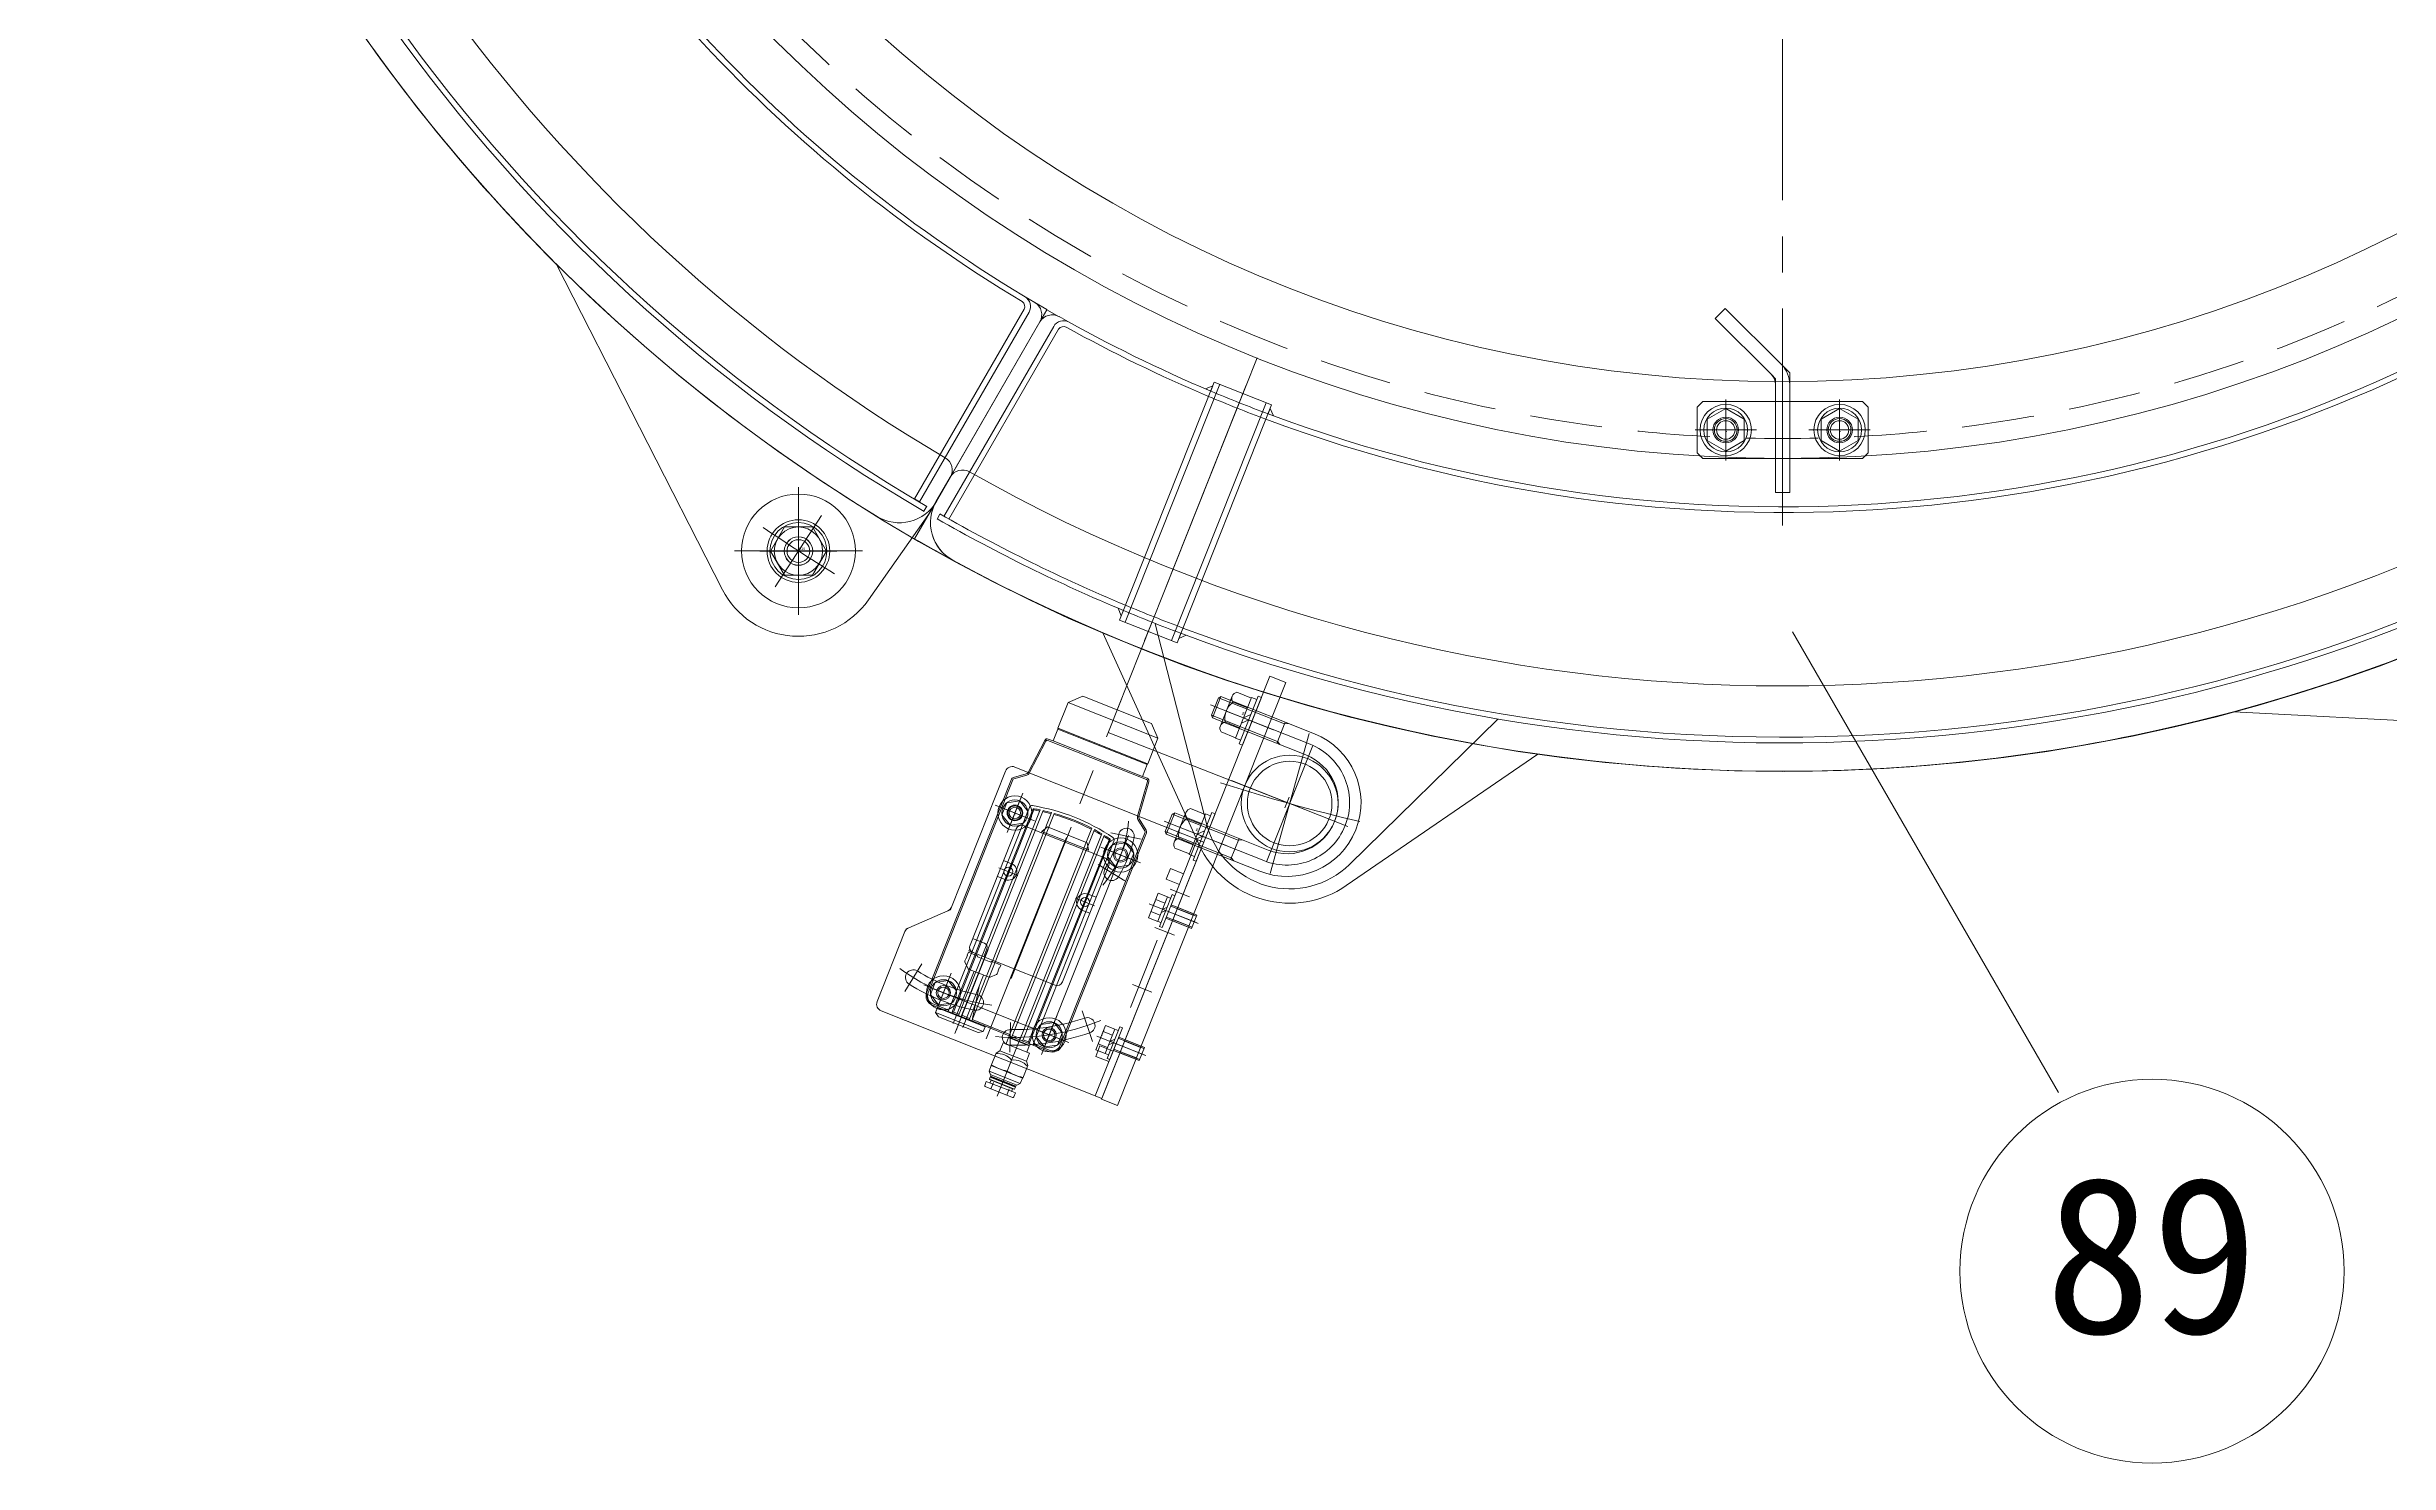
# Model space of a CAD drawing. Units: millimetres at full size. Extents: x -34906 to 7411, y -8440 to 3030.
# Drawn here: x 5118 to 5942, y -4993 to -4495 of the extents above; entities that cross this region are included whole.
import ezdxf
from ezdxf.enums import TextEntityAlignment as Align

# ---------------------------------------------------------------- set-up
doc = ezdxf.new("R2010")
doc.units = ezdxf.units.MM
doc.header["$LTSCALE"] = 4
doc.linetypes.add('USER1', pattern=[28.575, 19.05, -3.175, 3.175, -3.175])
doc.linetypes.add('USER2', pattern=[9.525, 6.35, -3.175])
for name, color, linetype, lineweight in [('0-0_0', 7, 'Continuous', 9), ('0-2_01_外形線', 7, 'Continuous', 18), ('0-4_06_文字', 7, 'Continuous', 9), ('0-6_02_細線', 5, 'Continuous', 18), ('0-9_10_補助線', 8, 'Continuous', 18)]:
    doc.layers.add(name, color=color, linetype=linetype, lineweight=lineweight)
doc.styles.add('ＭＳ ゴシック', font='')
doc.styles.get('ＭＳ ゴシック').set_extended_font_data('MS Gothic')

# ---------------------------------------------------------------- blocks, each defined once
blk = doc.blocks.new('AM_BALLOON1')
at = {"layer": '0-9_10_補助線', "color": 3, "lineweight": 9}
blk.add_circle((0, 0), 2.5, dxfattribs=at)

msp = doc.modelspace()

# ---------------------------------------------------------------- linework, layer by layer
at = {"layer": '0-0_0', "color": 4, "linetype": 'USER1', "lineweight": 18}
for p, q in [((5728.45, -4663.553), (5728.45, -3616.443)), ((5539.956, -4614.211), (5504.242, -4704.062)), ((5708.45, -4622.657), (5708.45, -4637.339)), ((5708.45, -4623.075), (5708.45, -4636.921)), ((5748.45, -4622.657), (5748.45, -4637.339)), ((5748.45, -4623.075), (5748.45, -4636.921)), ((5715.791, -4629.998), (5701.109, -4629.998)), ((5715.374, -4629.998), (5701.527, -4629.998)), ((5755.791, -4629.998), (5741.109, -4629.998)), ((5755.374, -4629.998), (5741.527, -4629.998)), ((5374.42, -4685.142), (5390.733, -4660.018)), ((5540.042, -4731.621), (5549.433, -4735.354)), ((5547.071, -4781.763), (5563.323, -4740.875)), ((5548.349, -4785.883), (5562.043, -4736.756)), ((5575.641, -4769.446), (5534.753, -4753.193)), ((5523.789, -4772.509), (5533.18, -4776.242)), ((5513.078, -4799.459), (5522.468, -4803.191)), ((5494.609, -4845.923), (5504, -4849.655))]:
    msp.add_line(p, q, dxfattribs=at)
at = {"layer": '0-0_0'}
for p, q in [((5297.578, -4571.785), (5355.872, -4686.165)), ((5428.809, -4658.85), (5467.405, -4592)), ((5467.417, -4592.041), (5430.994, -4655.116)), ((5708.273, -4587.249), (5728.021, -4606.998)), ((5497.4, -4697.586), (5530.644, -4613.951)), ((5725.95, -4619.998), (5725.95, -4614.069)), ((5730.95, -4614.069), (5730.95, -4619.998)), ((5513.663, -4704.05), (5546.906, -4620.415)), ((5730.95, -4651.998), (5730.95, -4639.998)), ((5407.177, -4689.748), (5428.809, -4658.85)), ((5377.677, -4664.093), (5372.777, -4672.58)), ((5377.677, -4664.093), (5387.477, -4664.093)), ((5523.407, -4775.815), (5489.559, -4701.297)), ((5482.508, -4723.548), (5506.669, -4733.152)), ((5527.712, -4730.297), (5530.167, -4724.12)), ((5528.091, -4731.175), (5531.046, -4723.741)), ((5531.047, -4723.741), (5530.167, -4724.121)), ((5553.399, -4733.356), (5530.167, -4724.121)), ((5535.013, -4723.569), (5530.858, -4734.024)), ((5563.871, -4736.789), (5531.047, -4723.741)), ((5536.132, -4738.353), (5541.82, -4724.042)), ((5541.746, -4724.228), (5536.64, -4722.198)), ((5541.82, -4724.042), (5543.679, -4724.781)), ((5508.909, -4738.347), (5477.313, -4725.788)), ((5528.091, -4731.175), (5527.712, -4730.297)), ((5550.944, -4739.531), (5527.712, -4730.297)), ((5560.916, -4744.223), (5528.091, -4731.175)), ((5537.591, -4734.682), (5532.484, -4732.652)), ((5535.255, -4725.683), (5540.361, -4727.713)), ((5540.835, -4731.936), (5538.237, -4733.056)), ((5538.976, -4731.197), (5541.573, -4730.078)), ((5550.694, -4740.16), (5553.649, -4732.725)), ((5886.973, -4729.078), (6015.176, -4735.784)), ((5469.125, -4739.106), (5463.27, -4750.407)), ((5463.714, -4750.637), (5469.569, -4739.336)), ((5470.197, -4739.101), (5504.943, -4752.912)), ((5472.05, -4739.3), (5470.382, -4738.637)), ((5472.05, -4739.3), (5473.712, -4735.118)), ((5503.46, -4751.785), (5472.05, -4739.3)), ((5503.46, -4751.785), (5472.05, -4739.3)), ((5474.102, -4734.95), (5473.712, -4735.118)), ((5505.122, -4747.603), (5473.712, -4735.118)), ((5474.102, -4734.95), (5473.73, -4734.802)), ((5474.102, -4734.95), (5473.73, -4734.802)), ((5504.954, -4747.213), (5474.102, -4734.95)), ((5531.099, -4736.137), (5536.206, -4738.167)), ((5536.132, -4738.353), (5537.99, -4739.092)), ((5550.944, -4739.531), (5551.783, -4740.592)), ((5553.399, -4733.356), (5554.741, -4733.159)), ((5525.051, -4774.894), (5458.607, -4748.484)), ((5503.46, -4751.785), (5505.122, -4747.603)), ((5505.326, -4747.361), (5504.954, -4747.213)), ((5504.954, -4747.213), (5505.122, -4747.603)), ((5505.326, -4747.361), (5504.954, -4747.213)), ((5457.447, -4752.755), (5427.675, -4827.657)), ((5428.139, -4827.842), (5457.912, -4752.94)), ((5436.351, -4797.708), (5455.361, -4749.883)), ((5462.648, -4750.911), (5458.111, -4752.16)), ((5458.244, -4752.642), (5462.78, -4751.393)), ((5501.738, -4765.751), (5505.239, -4753.514)), ((5505.72, -4753.652), (5502.219, -4765.889)), ((5505.128, -4752.448), (5503.46, -4751.785)), ((5505.128, -4752.448), (5503.46, -4751.785)), ((5435.21, -4834.419), (5463.727, -4762.675)), ((5464.919, -4763.467), (5436.511, -4834.936)), ((5437.068, -4834.619), (5465.321, -4763.539)), ((5438.834, -4835.859), (5467.572, -4763.562)), ((5468.563, -4763.775), (5439.764, -4836.228)), ((5442.551, -4837.337), (5471.356, -4764.871)), ((5472.325, -4765.139), (5443.481, -4837.706)), ((5465.139, -4763.215), (5465.321, -4763.539)), ((5465.139, -4763.215), (5465.321, -4763.539)), ((5471.356, -4764.871), (5471.504, -4764.497)), ((5471.356, -4764.871), (5471.504, -4764.497)), ((5472.474, -4764.765), (5472.325, -4765.138)), ((5472.474, -4764.765), (5472.325, -4765.138)), ((5513.915, -4765.008), (5511.46, -4771.185)), ((5514.793, -4764.629), (5511.838, -4772.063)), ((5514.793, -4764.629), (5513.915, -4765.008)), ((5537.147, -4774.242), (5513.915, -4765.008)), ((5518.761, -4764.458), (5514.605, -4774.912)), ((5547.619, -4777.677), (5514.793, -4764.629)), ((5519.879, -4779.241), (5525.568, -4764.93)), ((5525.494, -4765.116), (5520.387, -4763.086)), ((5525.568, -4764.93), (5527.426, -4765.669)), ((5459.119, -4770.209), (5442.866, -4811.097)), ((5459.119, -4770.209), (5442.866, -4811.097)), ((5456.676, -4842.951), (5485.67, -4770.01)), ((5456.676, -4842.951), (5485.67, -4770.01)), ((5486.559, -4770.481), (5457.606, -4843.321)), ((5486.559, -4770.481), (5457.606, -4843.321)), ((5460.394, -4844.429), (5489.193, -4771.975)), ((5460.394, -4844.429), (5489.193, -4771.975)), ((5490.06, -4772.501), (5461.323, -4844.798)), ((5490.06, -4772.501), (5461.323, -4844.798)), ((5491.712, -4774.029), (5463.459, -4845.109)), ((5491.712, -4774.029), (5463.459, -4845.109)), ((5467.942, -4771.564), (5468.127, -4771.099)), ((5467.942, -4771.564), (5468.127, -4771.099)), ((5470.147, -4769.535), (5468.127, -4771.099)), ((5470.147, -4769.535), (5468.127, -4771.099)), ((5484.482, -4777.6), (5468.127, -4771.099)), ((5484.482, -4777.6), (5468.127, -4771.099)), ((5470.147, -4769.535), (5484.087, -4775.076)), ((5470.147, -4769.535), (5484.087, -4775.076)), ((5474.603, -4846.31), (5504.376, -4771.409)), ((5504.841, -4771.593), (5475.068, -4846.495)), ((5492.067, -4773.918), (5491.712, -4774.029)), ((5492.067, -4773.918), (5491.712, -4774.029)), ((5504.339, -4770.964), (5501.898, -4766.942)), ((5502.325, -4766.683), (5504.766, -4770.705)), ((5511.84, -4772.064), (5511.46, -4771.183)), ((5534.692, -4780.418), (5511.46, -4771.183)), ((5544.664, -4785.111), (5511.84, -4772.064)), ((5521.338, -4775.571), (5516.232, -4773.541)), ((5519.002, -4766.571), (5524.109, -4768.601)), ((5524.582, -4772.824), (5521.985, -4773.944)), ((5522.723, -4772.086), (5525.321, -4770.966)), ((5537.397, -4773.614), (5534.442, -4781.048)), ((5537.147, -4774.242), (5538.486, -4774.047)), ((5457.474, -4782.468), (5454.686, -4781.36)), ((5457.474, -4782.468), (5454.686, -4781.36)), ((5463.646, -4845.721), (5492.054, -4774.253)), ((5463.646, -4845.721), (5492.054, -4774.253)), ((5493.464, -4774.495), (5464.947, -4846.239)), ((5493.464, -4774.495), (5464.947, -4846.239)), ((5484.087, -4775.076), (5484.482, -4777.6)), ((5484.087, -4775.076), (5484.482, -4777.6)), ((5484.297, -4778.065), (5484.482, -4777.6)), ((5484.297, -4778.065), (5484.482, -4777.6)), ((5490.524, -4780.54), (5484.297, -4778.065)), ((5490.524, -4780.54), (5484.297, -4778.065)), ((5489.221, -4865.034), (5525.051, -4774.894)), ((5514.847, -4777.026), (5519.953, -4779.055)), ((5519.879, -4779.241), (5521.738, -4779.98)), ((5534.692, -4780.418), (5535.533, -4781.482)), ((5452.47, -4786.936), (5455.258, -4788.044)), ((5452.47, -4786.936), (5455.258, -4788.044)), ((5475.391, -4824.025), (5491.643, -4783.137)), ((5475.391, -4824.025), (5491.643, -4783.137)), ((5482.207, -4798.756), (5484.995, -4799.864)), ((5482.207, -4798.756), (5484.995, -4799.864)), ((5487.211, -4794.288), (5484.423, -4793.18)), ((5487.211, -4794.288), (5484.423, -4793.18)), ((5505.566, -4801.443), (5508.978, -4792.859)), ((5511.378, -4796.298), (5508.125, -4795.005)), ((5512.224, -4794.169), (5508.825, -4802.719)), ((5512.231, -4794.152), (5508.978, -4792.859)), ((5509.516, -4804.5), (5513.949, -4793.348)), ((5510.446, -4804.869), (5514.878, -4793.718)), ((5510.525, -4798.444), (5512.213, -4797.716)), ((5513.432, -4794.649), (5512.224, -4794.169)), ((5514.878, -4793.718), (5513.949, -4793.348)), ((5420.002, -4806.352), (5410.227, -4830.944)), ((5421.335, -4804.979), (5435.017, -4799.08)), ((5508.819, -4802.736), (5505.566, -4801.443)), ((5509.672, -4800.59), (5506.419, -4799.297)), ((5508.825, -4802.719), (5510.034, -4803.199)), ((5509.516, -4804.5), (5510.446, -4804.869)), ((5511.733, -4798.924), (5510.044, -4799.652)), ((5441.982, -4814.674), (5441.558, -4815.742)), ((5441.982, -4814.674), (5441.558, -4815.742)), ((5442.314, -4813.568), (5441.889, -4814.637)), ((5442.314, -4813.568), (5441.889, -4814.637)), ((5441.982, -4814.674), (5441.889, -4814.637)), ((5441.982, -4814.674), (5441.889, -4814.637)), ((5443.336, -4813.974), (5442.314, -4813.568)), ((5443.336, -4813.974), (5442.314, -4813.568)), ((5442.499, -4813.103), (5442.794, -4812.36)), ((5442.499, -4813.103), (5442.794, -4812.36)), ((5442.499, -4813.103), (5443.521, -4813.51)), ((5442.499, -4813.103), (5443.521, -4813.51)), ((5443.521, -4813.51), (5443.336, -4813.974)), ((5443.521, -4813.51), (5443.336, -4813.974)), ((5445.66, -4814.898), (5443.336, -4813.974)), ((5445.66, -4814.898), (5443.336, -4813.974)), ((5447.971, -4810.436), (5443.789, -4808.774)), ((5447.971, -4810.436), (5443.789, -4808.774)), ((5443.986, -4813.694), (5452.814, -4817.203)), ((5443.986, -4813.694), (5452.814, -4817.203)), ((5445.549, -4815.177), (5445.66, -4814.898)), ((5445.549, -4815.177), (5445.66, -4814.898)), ((5445.549, -4815.177), (5450.195, -4817.023)), ((5445.549, -4815.177), (5450.195, -4817.023)), ((5448.811, -4812.384), (5447.703, -4815.172)), ((5448.811, -4812.384), (5447.703, -4815.172)), ((5436.965, -4838.667), (5444.279, -4820.267)), ((5436.965, -4838.667), (5444.279, -4820.267)), ((5440.31, -4839.997), (5447.624, -4821.597)), ((5440.31, -4839.997), (5447.624, -4821.597)), ((5441.465, -4815.705), (5441.098, -4816.628)), ((5441.465, -4815.705), (5441.098, -4816.628)), ((5442.059, -4819.228), (5441.103, -4817.011)), ((5442.059, -4819.228), (5441.103, -4817.011)), ((5441.465, -4815.705), (5441.558, -4815.742)), ((5441.465, -4815.705), (5441.558, -4815.742)), ((5449.569, -4822.37), (5442.334, -4819.494)), ((5449.569, -4822.37), (5442.334, -4819.494)), ((5449.951, -4822.365), (5452.168, -4821.409)), ((5449.951, -4822.365), (5452.168, -4821.409)), ((5450.306, -4816.745), (5450.195, -4817.023)), ((5450.306, -4816.745), (5450.195, -4817.023)), ((5452.629, -4817.668), (5450.306, -4816.745)), ((5452.629, -4817.668), (5450.306, -4816.745)), ((5452.802, -4820.212), (5452.435, -4821.134)), ((5452.802, -4820.212), (5452.435, -4821.134)), ((5452.814, -4817.203), (5452.629, -4817.668)), ((5452.814, -4817.203), (5452.629, -4817.668)), ((5453.651, -4818.074), (5452.629, -4817.668)), ((5453.651, -4818.074), (5452.629, -4817.668)), ((5452.709, -4820.175), (5453.134, -4819.106)), ((5452.709, -4820.175), (5453.134, -4819.106)), ((5452.709, -4820.175), (5452.802, -4820.212)), ((5452.709, -4820.175), (5452.802, -4820.212)), ((5452.814, -4817.203), (5472.793, -4825.145)), ((5452.814, -4817.203), (5472.793, -4825.145)), ((5453.227, -4819.143), (5453.134, -4819.106)), ((5453.227, -4819.143), (5453.134, -4819.106)), ((5453.651, -4818.074), (5453.227, -4819.143)), ((5453.651, -4818.074), (5453.227, -4819.143)), ((5435.395, -4833.954), (5429.819, -4831.738)), ((5435.395, -4833.954), (5429.819, -4831.738)), ((5411.626, -4834.191), (5489.221, -4865.034)), ((5429.634, -4832.202), (5431.679, -4833.015)), ((5431.419, -4833.127), (5430.754, -4834.8)), ((5430.754, -4834.8), (5447.481, -4841.448)), ((5430.754, -4834.8), (5431.779, -4836.283)), ((5431.679, -4833.015), (5431.419, -4833.127)), ((5448.146, -4839.776), (5431.419, -4833.127)), ((5431.679, -4833.015), (5448.034, -4839.516)), ((5445.718, -4841.824), (5431.779, -4836.283)), ((5436.622, -4834.657), (5437.068, -4834.619)), ((5436.622, -4834.657), (5437.068, -4834.619)), ((5439.019, -4835.394), (5437.068, -4834.619)), ((5439.019, -4835.394), (5437.068, -4834.619)), ((5442.736, -4836.872), (5439.948, -4835.764)), ((5442.736, -4836.872), (5439.948, -4835.764)), ((5456.861, -4842.486), (5443.665, -4837.241)), ((5447.481, -4841.448), (5448.146, -4839.776)), ((5448.146, -4839.776), (5448.034, -4839.516)), ((5456.676, -4842.951), (5448.034, -4839.516)), ((5487.097, -4847.907), (5490.509, -4839.323)), ((5493.762, -4840.616), (5490.509, -4839.323)), ((5491.048, -4850.964), (5495.48, -4839.812)), ((5496.409, -4840.182), (5495.48, -4839.812)), ((5445.718, -4841.824), (5447.481, -4841.448)), ((5453.401, -4848.213), (5452.003, -4849.022)), ((5453.401, -4848.213), (5454.509, -4845.426)), ((5453.401, -4848.213), (5462.694, -4851.907)), ((5455.531, -4845.832), (5454.509, -4845.426)), ((5455.531, -4845.832), (5456.418, -4843.602)), ((5462.78, -4848.713), (5455.531, -4845.832)), ((5463.666, -4846.483), (5456.418, -4843.602)), ((5463.925, -4845.832), (5456.676, -4842.951)), ((5463.925, -4845.832), (5456.676, -4842.951)), ((5463.554, -4846.223), (5456.678, -4843.49)), ((5460.578, -4843.964), (5457.79, -4842.856)), ((5460.578, -4843.964), (5457.79, -4842.856)), ((5463.459, -4845.109), (5461.508, -4844.333)), ((5463.459, -4845.109), (5461.508, -4844.333)), ((5462.78, -4848.713), (5463.666, -4846.483)), ((5463.459, -4845.109), (5463.757, -4845.443)), ((5463.459, -4845.109), (5463.757, -4845.443)), ((5463.554, -4846.223), (5463.666, -4846.483)), ((5463.554, -4846.223), (5463.74, -4846.297)), ((5463.925, -4845.832), (5463.74, -4846.297)), ((5470.523, -4848.455), (5463.925, -4845.832)), ((5465.132, -4845.774), (5470.707, -4847.99)), ((5465.132, -4845.774), (5470.707, -4847.99)), ((5490.35, -4849.2), (5487.097, -4847.907)), ((5491.203, -4847.054), (5487.95, -4845.761)), ((5492.909, -4842.762), (5489.656, -4841.469)), ((5493.755, -4840.633), (5490.357, -4849.182)), ((5493.264, -4845.388), (5491.576, -4846.116)), ((5491.977, -4851.333), (5496.409, -4840.182)), ((5492.056, -4844.908), (5493.744, -4844.18)), ((5494.963, -4841.113), (5493.755, -4840.633)), ((5449.574, -4855.406), (5450.348, -4853.457)), ((5449.574, -4855.406), (5450.107, -4856.643)), ((5460.539, -4859.764), (5449.574, -4855.406)), ((5450.265, -4853.395), (5452.003, -4849.022)), ((5450.348, -4853.457), (5450.265, -4853.395)), ((5461.314, -4857.815), (5450.348, -4853.457)), ((5455.933, -4855.38), (5457.487, -4851.47)), ((5461.417, -4857.827), (5463.155, -4853.455)), ((5462.694, -4851.907), (5463.802, -4849.119)), ((5462.694, -4851.907), (5463.155, -4853.455)), ((5462.78, -4848.713), (5463.802, -4849.119)), ((5490.357, -4849.182), (5491.565, -4849.663)), ((5491.048, -4850.964), (5491.977, -4851.333)), ((5448.024, -4860.388), (5448.578, -4858.994)), ((5448.192, -4860.778), (5457.856, -4864.619)), ((5449.739, -4859.456), (5448.578, -4858.994)), ((5449.7, -4858.203), (5449.995, -4857.459)), ((5458.528, -4861.712), (5449.7, -4858.203)), ((5457.638, -4862.596), (5449.739, -4859.456)), ((5449.995, -4857.459), (5450.236, -4857.394)), ((5458.823, -4860.968), (5449.995, -4857.459)), ((5449.999, -4859.344), (5450.313, -4858.554)), ((5450.106, -4857.18), (5450.291, -4856.716)), ((5450.236, -4857.394), (5450.106, -4857.18)), ((5458.934, -4860.689), (5450.106, -4857.18)), ((5450.291, -4856.716), (5450.107, -4856.643)), ((5450.236, -4857.394), (5458.693, -4860.755)), ((5451.104, -4859.407), (5450.236, -4861.59)), ((5459.119, -4860.225), (5450.291, -4856.716)), ((5450.313, -4858.554), (5457.84, -4861.546)), ((5456.68, -4861.623), (5455.812, -4863.807)), ((5457.526, -4862.336), (5457.84, -4861.546)), ((5457.638, -4862.596), (5458.8, -4863.057)), ((5458.246, -4864.451), (5458.8, -4863.057)), ((5458.528, -4861.712), (5458.823, -4860.968)), ((5458.693, -4860.755), (5458.934, -4860.689)), ((5458.823, -4860.968), (5458.693, -4860.755)), ((5458.934, -4860.689), (5459.119, -4860.225)), ((5459.119, -4860.225), (5459.302, -4860.298)), ((5460.539, -4859.764), (5459.302, -4860.298)), ((5460.539, -4859.764), (5461.314, -4857.815)), ((5461.314, -4857.815), (5461.417, -4857.827))]:
    msp.add_line(p, q, dxfattribs=at)
at = {"layer": '0-0_0', "lineweight": 18}
for p, q in [((5461.87, -4587.587), (5423.375, -4654.262)), ((5425.097, -4655.279), (5463.602, -4588.587)), ((5472.266, -4593.624), (5433.714, -4660.4)), ((5473.998, -4594.624), (5435.456, -4661.383)), ((5423.371, -4654.268), (5425.103, -4655.268)), ((5426.683, -4658.533), (5427.697, -4656.809)), ((5432.251, -4659.569), (5431.273, -4661.314)), ((5507.956, -4698.094), (5526.142, -4768.793)), ((5576.195, -4782.744), (5628.327, -4731.648)), ((5575.102, -4790.182), (5642.416, -4743.905))]:
    msp.add_line(p, q, dxfattribs=at)
at = {"layer": '0-0_0', "color": 8, "lineweight": 18}
for p, q in [((5543.762, -4604.638), (5494.589, -4728.35)), ((5430.994, -4655.116), (5423.401, -4668.269)), ((5555.197, -4761.319), (5491.415, -4736.336)), ((5552.928, -4767.028), (5557.466, -4755.61)), ((5560.906, -4763.589), (5549.488, -4759.05)), ((5552.416, -4760.214), (5556.12, -4761.686)), ((5553.531, -4762.802), (5555.004, -4759.098)), ((5470.696, -4842.605), (5495.813, -4779.414)), ((5435.017, -4799.08), (5435.968, -4798.67)), ((5435.968, -4798.67), (5436.351, -4797.708)), ((5420.002, -4806.352), (5420.384, -4805.389)), ((5420.384, -4805.389), (5421.335, -4804.979)), ((5433.525, -4827.83), (5470.696, -4842.605))]:
    msp.add_line(p, q, dxfattribs=at)
at = {"layer": '0-0_0', "linetype": 'USER1'}
for p, q in [((5708.45, -4640.748), (5708.45, -4619.248)), ((5748.45, -4640.748), (5748.45, -4619.248)), ((5719.201, -4629.998), (5697.7, -4629.998)), ((5759.201, -4629.998), (5737.7, -4629.998)), ((5382.601, -4695.024), (5382.601, -4650.061)), ((5382.601, -4695.024), (5382.601, -4650.061)), ((5382.577, -4686.092), (5382.577, -4659.068)), ((5405.082, -4672.543), (5360.12, -4672.543)), ((5405.082, -4672.543), (5360.12, -4672.543)), ((5396.089, -4672.58), (5369.064, -4672.58)), ((5448.586, -4844.084), (5496.085, -4724.586)), ((5562.394, -4740.506), (5527.355, -4726.578)), ((5532.936, -4728.796), (5541.95, -4732.379)), ((5465.557, -4767.387), (5451.728, -4761.891)), ((5463.986, -4766.763), (5453.299, -4762.515)), ((5462.886, -4766.326), (5454.398, -4762.952)), ((5455.894, -4771.553), (5461.391, -4757.725)), ((5460.766, -4759.296), (5456.518, -4769.982)), ((5456.955, -4768.883), (5460.329, -4760.395)), ((5478.451, -4769.607), (5457.31, -4822.796)), ((5492.35, -4771.605), (5503.034, -4773.814)), ((5493.065, -4786.328), (5498.562, -4772.5)), ((5546.141, -4781.394), (5511.103, -4767.467)), ((5516.683, -4769.685), (5525.697, -4773.268)), ((5457.695, -4781.911), (5455.036, -4788.602)), ((5457.695, -4781.911), (5455.036, -4788.602)), ((5502.728, -4782.162), (5488.899, -4776.666)), ((5490.8, -4777.421), (5500.827, -4781.407)), ((5491.569, -4777.727), (5500.057, -4781.101)), ((5494.126, -4783.658), (5497.5, -4775.17)), ((5459.711, -4786.586), (5453.02, -4783.926)), ((5459.711, -4786.586), (5453.02, -4783.926)), ((5487.934, -4782.714), (5497.219, -4788.443)), ((5486.66, -4797.298), (5479.969, -4794.638)), ((5486.66, -4797.298), (5479.969, -4794.638)), ((5484.645, -4792.623), (5481.985, -4799.313)), ((5484.645, -4792.623), (5481.985, -4799.313)), ((5523.07, -4803.43), (5505.878, -4796.597)), ((5513.214, -4791.462), (5520.021, -4794.168)), ((5507.865, -4804.919), (5514.672, -4807.625)), ((5449.276, -4812.569), (5437.529, -4842.12)), ((5425.953, -4817.615), (5419.914, -4827.402)), ((5430.776, -4834.744), (5436.273, -4820.916)), ((5435.484, -4822.9), (5431.565, -4832.76)), ((5440.439, -4830.578), (5426.61, -4825.082)), ((5437.676, -4829.48), (5429.373, -4826.18)), ((5431.875, -4831.981), (5435.175, -4823.679)), ((5446.043, -4825.601), (5443.715, -4836.863)), ((5499.923, -4824.899), (5506.73, -4827.604)), ((5441.049, -4833.266), (5437.955, -4841.049)), ((5457.085, -4838.273), (5456.865, -4848.671)), ((5457.085, -4838.273), (5456.865, -4848.671)), ((5477.61, -4845.353), (5463.781, -4839.857)), ((5467.947, -4849.519), (5473.444, -4835.691)), ((5469.046, -4846.756), (5472.346, -4838.454)), ((5482.299, -4834.177), (5485.959, -4844.935)), ((5482.299, -4834.177), (5485.959, -4844.935)), ((5452.425, -4864.206), (5461.049, -4842.508)), ((5466.545, -4840.955), (5474.847, -4844.255)), ((5504.601, -4849.894), (5487.409, -4843.061)), ((5491.982, -4844.878), (5498.788, -4847.584))]:
    msp.add_line(p, q, dxfattribs=at)
at = {"layer": '0-0_0', "color": 2, "linetype": 'USER2', "lineweight": 18}
for p, q in [((5725.95, -4639.998), (5725.95, -4619.998)), ((5730.95, -4639.998), (5730.95, -4619.998)), ((5515.724, -4798.358), (5521.3, -4800.575)), ((5515.909, -4797.894), (5521.484, -4800.11)), ((5514.062, -4802.54), (5519.637, -4804.756)), ((5514.246, -4802.075), (5519.822, -4804.292)), ((5497.255, -4844.822), (5502.831, -4847.039)), ((5497.44, -4844.358), (5503.015, -4846.574)), ((5495.593, -4849.004), (5501.169, -4851.22)), ((5495.778, -4848.539), (5501.353, -4850.756))]:
    msp.add_line(p, q, dxfattribs=at)
at = {"layer": '0-0_0', "linetype": 'USER2'}
for p, q in [((5522.727, -4773.971), (5486.898, -4864.111)), ((5513.279, -4784.204), (5511.802, -4787.921)), ((5516.448, -4789.768), (5511.802, -4787.921)), ((5513.279, -4784.204), (5517.926, -4786.051)), ((5513.425, -4797.373), (5522.439, -4800.956)), ((5522.599, -4800.553), (5513.585, -4796.97)), ((5520.753, -4805.2), (5511.739, -4801.617)), ((5511.898, -4801.214), (5520.912, -4804.797)), ((5520.753, -4805.2), (5522.599, -4800.553)), ((5488.531, -4846.466), (5487.053, -4850.183)), ((5488.531, -4846.466), (5493.177, -4848.313)), ((5502.284, -4851.664), (5493.27, -4848.081)), ((5493.43, -4847.678), (5502.444, -4851.261)), ((5494.957, -4843.837), (5503.971, -4847.42)), ((5504.131, -4847.017), (5495.117, -4843.434)), ((5502.284, -4851.664), (5504.131, -4847.017)), ((5491.7, -4852.03), (5487.053, -4850.183))]:
    msp.add_line(p, q, dxfattribs=at)
at = {"layer": '0-0_0', "color": 8, "lineweight": 18}
for points in [[(5465.617, -4585.194), (5469.892, -4587.691), (5467.405, -4592)], [(5467.417, -4592.041), (5469.907, -4587.731), (5474.207, -4590.187)], [(5730.95, -4614.069), (5730.95, -4609.927), (5728.021, -4606.998)], [(5725.95, -4614.069), (5725.95, -4611.998), (5724.486, -4610.533)]]:
    msp.add_lwpolyline(points, dxfattribs=at)
at = {"layer": '0-0_0'}
for points in [[(5724.486, -4610.533), (5704.737, -4590.785), (5708.273, -4587.249)], [(5725.95, -4639.998), (5725.95, -4651.998), (5730.95, -4651.998)], [(5387.477, -4681.067), (5392.377, -4672.58), (5387.477, -4664.093)], [(5372.777, -4672.58), (5377.677, -4681.067), (5387.477, -4681.067)], [(5482.508, -4723.548), (5477.313, -4725.788), (5473.73, -4734.802)], [(5506.669, -4733.152), (5508.909, -4738.347), (5505.326, -4747.361)], [(5484.297, -4778.065), (5467.942, -4771.564), (5461.716, -4769.089)], [(5484.297, -4778.065), (5467.942, -4771.564), (5461.716, -4769.089)], [(5456.418, -4843.602), (5456.678, -4843.49), (5456.492, -4843.416), (5456.676, -4842.951)], [(5450.313, -4858.554), (5449.756, -4858.332), (5449.7, -4858.203)], [(5457.84, -4861.546), (5458.398, -4861.768), (5458.528, -4861.712)]]:
    msp.add_lwpolyline(points, dxfattribs=at)
for points in [[(5528.693, -4613.175), (5548.858, -4621.191), (5515.614, -4704.826), (5495.449, -4696.81)], [(5698.45, -4637.998), (5698.45, -4621.998), (5700.45, -4619.998), (5756.45, -4619.998), (5758.45, -4621.998), (5758.45, -4637.998), (5756.45, -4639.998), (5700.45, -4639.998)], [(5714.95, -4626.245), (5714.95, -4633.751), (5708.45, -4637.503), (5701.95, -4633.751), (5701.95, -4626.245), (5708.45, -4622.492)], [(5754.95, -4626.245), (5754.95, -4633.751), (5748.45, -4637.503), (5741.95, -4633.751), (5741.95, -4626.245), (5748.45, -4622.492)], [(5494.704, -4867.483), (5553.805, -4718.798), (5548.229, -4716.582), (5489.129, -4865.266)], [(5537.51, -4740.3), (5544.159, -4723.573), (5545.274, -4724.016), (5538.625, -4740.743)], [(5463.212, -4763.97), (5461.506, -4768.263), (5456.936, -4768.931), (5454.072, -4765.308), (5455.778, -4761.015), (5460.348, -4760.347)], [(5521.258, -4781.188), (5527.906, -4764.461), (5529.021, -4764.904), (5522.373, -4781.631)], [(5500.384, -4778.745), (5498.677, -4783.038), (5494.107, -4783.706), (5491.243, -4780.083), (5492.949, -4775.79), (5497.519, -4775.122)], [(5438.095, -4827.161), (5436.389, -4831.454), (5431.819, -4832.122), (5428.954, -4828.499), (5430.661, -4824.206), (5435.231, -4823.538)], [(5475.266, -4841.936), (5473.56, -4846.229), (5468.99, -4846.897), (5466.126, -4843.274), (5467.832, -4838.981), (5472.402, -4838.313)]]:
    msp.add_lwpolyline(points, close=True, dxfattribs=at)
at = {"layer": '0-0_0', "color": 3, "lineweight": 18}
for points in [[(5527.442, -4616.322), (5528.181, -4614.463), (5525.603, -4615.542)], [(5547.607, -4624.337), (5548.346, -4622.479), (5549.48, -4625.032)], [(5496.778, -4693.467), (5496.039, -4695.325), (5494.935, -4692.692)], [(5516.943, -4701.482), (5516.204, -4703.341), (5518.815, -4702.184)]]:
    msp.add_lwpolyline(points, close=True, dxfattribs=at)
at = {"layer": '0-0_0'}
for centre, radius in [((5728.45, -4139.998), 500), ((5728.45, -4139.998), 473), ((5708.45, -4629.998), 9), ((5708.45, -4629.998), 7.7), ((5708.45, -4629.998), 4.5), ((5708.45, -4629.998), 4), ((5748.45, -4629.998), 9), ((5748.45, -4629.998), 7.7), ((5748.45, -4629.998), 4.5), ((5748.45, -4629.998), 4), ((5708.45, -4629.998), 3.25), ((5748.45, -4629.998), 3.25), ((5382.601, -4672.543), 20), ((5382.601, -4672.543), 20), ((5382.577, -4672.58), 11), ((5382.577, -4672.58), 10), ((5382.577, -4672.58), 8.487), ((5382.577, -4672.58), 5), ((5382.601, -4672.543), 5), ((5382.601, -4672.543), 5), ((5382.577, -4672.58), 4), ((5458.642, -4764.639), 6), ((5458.642, -4764.639), 4.6), ((5458.642, -4764.639), 2.75), ((5458.642, -4764.639), 2.5), ((5458.642, -4764.639), 2.5), ((5458.642, -4764.639), 2), ((5458.642, -4764.639), 2), ((5495.813, -4779.414), 6), ((5495.813, -4779.414), 4.6), ((5495.813, -4779.414), 2.5), ((5495.813, -4779.414), 2.5), ((5495.813, -4779.414), 2), ((5495.813, -4779.414), 2), ((5456.366, -4785.256), 1.6), ((5456.366, -4785.256), 1.6), ((5483.315, -4795.968), 1.6), ((5483.315, -4795.968), 1.6), ((5433.525, -4827.83), 6), ((5433.525, -4827.83), 4.6), ((5433.525, -4827.83), 2.5), ((5433.525, -4827.83), 2.5), ((5433.525, -4827.83), 2), ((5433.525, -4827.83), 2), ((5470.696, -4842.605), 6), ((5470.696, -4842.605), 4.6), ((5470.696, -4842.605), 2.5), ((5470.696, -4842.605), 2.5), ((5470.696, -4842.605), 2), ((5470.696, -4842.605), 2)]:
    msp.add_circle(centre, radius, dxfattribs=at)
at = {"layer": '0-0_0', "color": 2, "linetype": 'USER2', "lineweight": 18}
msp.add_circle((5728.45, -4139.998), 493, dxfattribs=at)
at = {"layer": '0-0_0', "lineweight": 18}
for radius in [17, 14.85]:
    msp.add_circle((5555.196, -4761.319), radius, dxfattribs=at)
at = {"layer": '0-0_0'}
for centre, radius, start, end in [((5728.45, -4139.998), 600, 190.89298, 239.80933), ((5728.45, -4139.998), 598, 190.89162, 239.81029), ((5728.454, -4139.992), 519, 207.05593, 239.00237), ((5728.45, -4139.998), 517, 207.05541, 239.44333), ((5728.45, -4139.998), 610, 214.46811, 225.06092), ((5463.075, -4589.5), 5, 330, 59.44333), ((5471.748, -4594.541), 5, 60.54103, 150.00264), ((5728.45, -4139.998), 517, 240.54103, 247.1203), ((5728.45, -4139.998), 517, 249.5256, 299.44333), ((5720.95, -4614.069), 10, 0, 45), ((5443.985, -4662.616), 15, 150.00264, 241.43715), ((5730.536, -4135.68), 614.811, 241.46169, 246.92392), ((5382.601, -4672.543), 30, 207.00582, 325.00384), ((5537.106, -4724.401), 2.252, 101.9488, 214.6968), ((5532.951, -4734.855), 2.252, 101.9488, 214.6968), ((5539.905, -4731.567), 7.5, 128.3228, 188.3228), ((5728.431, -4139.852), 610.146, 261.8958, 285.05914), ((5728.45, -4139.998), 610, 270.05075, 285.06092), ((5470.013, -4739.566), 1, 68.3228, 152.6122), ((5470.013, -4739.566), 0.5, 68.3228, 152.6122), ((5554.268, -4760.95), 26, 248.3228, 68.3228), ((5457.684, -4750.807), 2.5, 68.3228, 158.3228), ((5554.268, -4760.95), 18, 248.3228, 68.3228), ((5458.377, -4753.124), 1, 105.39587, 158.3228), ((5458.377, -4753.124), 1, 105.39587, 158.3228), ((5458.377, -4753.124), 0.5, 105.39587, 158.3228), ((5458.377, -4753.124), 0.5, 105.39587, 158.3228), ((5462.382, -4749.947), 1, 285.39587, 332.6122), ((5462.382, -4749.947), 1.5, 285.39587, 332.6122), ((5504.759, -4753.377), 0.5, 344.03339, 68.3228), ((5504.759, -4753.377), 1, 344.03339, 68.3228), ((5464.656, -4763.045), 1, 80.87865, 158.3228), ((5464.656, -4763.045), 1, 80.87865, 158.3228), ((5453.718, -4831.172), 70, 55.76694, 80.87865), ((5453.718, -4831.172), 70, 55.76694, 80.87865), ((5465.384, -4763.651), 0.5, 80.02809, 158.3228), ((5465.384, -4763.651), 0.5, 80.02809, 158.3228), ((5453.349, -4832.102), 69.6, 78.33457, 80.09511), ((5453.349, -4832.102), 69.6, 78.33457, 80.09511), ((5453.349, -4832.102), 70, 78.27678, 80.02809), ((5453.349, -4832.102), 70, 78.27678, 80.02809), ((5453.349, -4832.102), 69.6, 75.00598, 77.49967), ((5453.349, -4832.102), 69.6, 75.00598, 77.49967), ((5453.349, -4832.102), 70, 74.96762, 77.44678), ((5453.349, -4832.102), 70, 74.96762, 77.44678), ((5453.349, -4832.102), 69.6, 62.46778, 74.17781), ((5453.349, -4832.102), 69.6, 62.46778, 74.17781), ((5453.349, -4832.102), 70, 62.50136, 74.14424), ((5453.349, -4832.102), 70, 62.50136, 74.14424), ((5503.18, -4766.164), 1.5, 164.03339, 211.24972), ((5503.18, -4766.164), 1, 164.03339, 211.24972), ((5520.854, -4765.289), 2.252, 101.9488, 214.6968), ((5460.977, -4770.948), 2, 68.3228, 158.3228), ((5460.977, -4770.948), 2, 68.3228, 158.3228), ((5453.349, -4832.102), 69.6, 59.14592, 61.63961), ((5453.349, -4832.102), 69.6, 59.14592, 61.63961), ((5453.349, -4832.102), 70, 59.19881, 61.67797), ((5453.349, -4832.102), 70, 59.19881, 61.67797), ((5453.349, -4832.102), 69.6, 56.55048, 58.31102), ((5453.349, -4832.102), 69.6, 56.55048, 58.31102), ((5453.349, -4832.102), 70, 56.61751, 58.36881), ((5453.349, -4832.102), 70, 56.61751, 58.36881), ((5458.642, -4764.639), 37.25, 328.3228, 348.3228), ((5491.589, -4774.068), 0.5, 338.3228, 56.61751), ((5491.589, -4774.068), 0.5, 338.3228, 56.61751), ((5492.535, -4774.126), 1, 338.3228, 55.76694), ((5492.535, -4774.126), 1, 338.3228, 55.76694), ((5458.642, -4764.639), 42.75, 328.3228, 348.3228), ((5497.814, -4772.735), 2.75, 348.3228, 168.3228), ((5503.911, -4771.224), 0.5, 338.3228, 31.24972), ((5503.911, -4771.224), 0.5, 338.3228, 31.24972), ((5503.911, -4771.224), 1, 338.3228, 31.24972), ((5503.911, -4771.224), 1, 338.3228, 31.24972), ((5516.698, -4775.744), 2.252, 101.9488, 214.6968), ((5523.653, -4772.455), 7.5, 128.3228, 188.3228), ((5489.785, -4782.398), 2, 338.3228, 68.3228), ((5489.785, -4782.398), 2, 338.3228, 68.3228), ((5555.273, -4761.341), 35, 204.42828, 304.50809), ((5456.366, -4785.256), 3, 248.3228, 68.3228), ((5456.366, -4785.256), 3, 248.3228, 68.3228), ((5492.683, -4785.644), 2.75, 148.3228, 328.3228), ((5434.028, -4796.785), 2.5, 293.3228, 338.3228), ((5483.315, -4795.968), 3, 68.3228, 248.3228), ((5483.315, -4795.968), 3, 68.3228, 248.3228), ((5422.325, -4807.275), 2.5, 113.3228, 158.3228), ((5444.724, -4811.836), 2, 158.3228, 195.19269), ((5444.724, -4811.836), 2, 158.3228, 195.19269), ((5444.724, -4811.836), 2, 195.19269, 248.3228), ((5444.724, -4811.836), 2, 195.19269, 248.3228), ((5447.417, -4811.83), 1.5, 338.3228, 68.3228), ((5447.417, -4811.83), 1.5, 338.3228, 68.3228), ((5422.933, -4822.508), 2.75, 58.3228, 238.3228), ((5458.642, -4764.639), 65.25, 238.3228, 258.3228), ((5441.563, -4816.813), 0.5, 158.3228, 203.3228), ((5441.563, -4816.813), 0.5, 158.3228, 203.3228), ((5442.518, -4819.03), 0.5, 203.3228, 248.3228), ((5442.518, -4819.03), 0.5, 203.3228, 248.3228), ((5449.754, -4821.906), 0.5, 248.3228, 293.3228), ((5449.754, -4821.906), 0.5, 248.3228, 293.3228), ((5451.97, -4820.95), 0.5, 293.3228, 338.3228), ((5451.97, -4820.95), 0.5, 293.3228, 338.3228), ((5412.55, -4831.868), 2.5, 158.3228, 248.3228), ((5458.642, -4764.639), 70.75, 238.3228, 258.3228), ((5430.927, -4828.95), 3.5, 158.3228, 248.3228), ((5430.927, -4828.95), 3, 158.3228, 248.3228), ((5444.879, -4831.232), 2.75, 258.3228, 78.3228), ((5473.532, -4823.287), 2, 248.3228, 338.3228), ((5473.532, -4823.287), 2, 248.3228, 338.3228), ((5458.642, -4764.639), 76.142, 268.78834, 288.78834), ((5484.051, -4839.327), 2.75, 288.78834, 108.78834), ((5456.974, -4843.514), 2.75, 88.78834, 268.78834), ((5458.642, -4764.639), 81.642, 268.78834, 288.78834), ((5471.816, -4845.202), 3.5, 248.3228, 338.3228), ((5471.816, -4845.202), 3, 248.3228, 338.3228), ((5459.782, -4837.574), 18.217, 238.84429, 257.8013), ((5452.618, -4855.599), 6.385, 40.29672, 96.34887), ((5465.358, -4839.79), 18.217, 238.84429, 257.8013), ((5458.193, -4857.815), 6.385, 40.29672, 96.34887), ((5448.302, -4860.499), 0.3, 158.3228, 248.3228), ((5449.813, -4859.27), 0.2, 248.3228, 338.3228), ((5457.712, -4862.41), 0.2, 158.3228, 248.3228), ((5457.967, -4864.34), 0.3, 248.3228, 338.3228)]:
    msp.add_arc(centre, radius, start, end, dxfattribs=at)
at = {"layer": '0-0_0', "lineweight": 18}
for centre, radius, start, end in [((5460.138, -4586.587), 4, 330, 59.00237), ((5460.138, -4586.587), 2, 330, 59.00237), ((5475.73, -4595.624), 4, 60.98092, 149.99365), ((5475.73, -4595.624), 2, 60.98092, 149.99365), ((5728.467, -4140.031), 519, 240.98092, 247.12165), ((5728.485, -4140.09), 518.94, 249.51353, 299.00312), ((5720.95, -4614.069), 5, 0, 45), ((5728.45, -4139.998), 598, 249.36242, 299.81029), ((5728.45, -4139.998), 600, 240.31755, 247.28664), ((5728.45, -4139.998), 598, 240.31619, 247.28315), ((5728.45, -4139.998), 600, 249.35923, 299.80933), ((5555.196, -4761.319), 30, 194.42496, 314.42496)]:
    msp.add_arc(centre, radius, start, end, dxfattribs=at)
at = {"layer": '0-0_0', "color": 8, "lineweight": 18}
for centre, radius, start, end in [((5728.45, -4139.998), 517, 247.1203, 249.5256), ((5728.467, -4140.031), 519, 247.12165, 249.51758), ((5728.467, -4140.031), 610, 239.99282, 241.43715), ((5728.45, -4139.998), 598, 247.28315, 249.36242), ((5728.45, -4139.998), 600, 247.28664, 249.35923)]:
    msp.add_arc(centre, radius, start, end, dxfattribs=at)
at = {"layer": '0-0_0', "color": 4, "linetype": 'USER1', "lineweight": 18}
for centre, radius, start, end in [((5728.454, -4139.992), 635, 235.64778, 238.35058), ((5728.465, -4140.028), 645, 252.16663, 256.68328)]:
    msp.add_arc(centre, radius, start, end, dxfattribs=at)
at = {"layer": '0-0_0', "linetype": 'USER1'}
for centre, radius, start, end in [((5554.268, -4760.95), 22, 248.3228, 68.3228), ((5458.642, -4764.639), 40, 320.63039, 355.87386), ((5458.642, -4764.639), 40, 320.63039, 355.87386), ((5458.642, -4764.639), 68, 233.47777, 263.16782), ((5458.642, -4764.639), 78.892, 265.07564, 292.50104), ((5458.642, -4764.639), 78.892, 265.07564, 292.50104)]:
    msp.add_arc(centre, radius, start, end, dxfattribs=at)
at = {"layer": '0-2_01_外形線', "color": 1}
for p, q in [((5435.89, -4646.564), (5430.973, -4655.081)), ((5431.045, -4655.119), (5435.961, -4646.604))]:
    msp.add_line(p, q, dxfattribs=at)
at = {"layer": '0-2_01_外形線'}
msp.add_circle((5728.45, -4139.998), 610, dxfattribs=at)
at = {"layer": '0-2_01_外形線', "color": 1}
for centre, radius, start, end in [((5728.45, -4139.998), 580, 191.43702, 239.51029), ((5728.45, -4139.998), 610, 191.86964, 238.55542), ((5431.631, -4644.104), 5, 330, 59.51029), ((5440.22, -4649.064), 5, 60.48168, 150.00264), ((5728.45, -4139.998), 580, 240.48168, 299.5046), ((5418.055, -4647.619), 15, 238.55542, 330), ((5443.964, -4662.58), 15, 150.00264, 241.43673), ((5728.45, -4139.998), 610, 241.43673, 298.54973)]:
    msp.add_arc(centre, radius, start, end, dxfattribs=at)
at = {"layer": '0-6_02_細線'}
msp.add_line((5731.944, -4700.985), (5825.389, -4862.836), dxfattribs=at)

# ---------------------------------------------------------------- block references
at = {"layer": '0-4_06_文字', "xscale": 26.99836, "yscale": 26.99836}
msp.add_blockref('AM_BALLOON1', (5858.262, -4925.69), dxfattribs=at)

# ---------------------------------------------------------------- texts
at = {"layer": '0-0_0', "style": 'ＭＳ ゴシック'}
for s, height, rotation, p in [('BT-M8', 0.2199, 90, (5708.934, -4630.688)), ('BT-M8', 0.2199, 90, (5748.934, -4630.688)), ('M8', 0.7331, 68.323, (5539.229, -4730.364)), ('BT-M5', 0.2199, 68.323, (5458.901, -4765.498)), ('M8', 0.7331, 68.323, (5522.976, -4771.252)), ('BT-M5', 0.2199, 68.323, (5496.072, -4780.274)), ('BT-M5x12L,SW,PW', 0.2199, 68.323, (5507.672, -4797.069)), ('BT-M5', 0.2199, 68.323, (5433.783, -4828.689)), ('BT-M5', 0.2199, 68.323, (5470.954, -4843.465)), ('BT-M5x12L,SW,PW', 0.2199, 68.323, (5489.204, -4843.533))]:
    msp.add_text(s, height=height, rotation=rotation, dxfattribs=at).set_placement(p, align=Align.BOTTOM_LEFT)
msp.add_text('M10', height=0.9164, dxfattribs=at).set_placement((5382.833, -4672.463), align=Align.BOTTOM_LEFT)
at = {"layer": '0-4_06_文字', "color": 134, "style": 'ＭＳ ゴシック'}
msp.add_text('89', height=54.99, dxfattribs=at).set_placement((5820.667, -4964.019), align=Align.BOTTOM_LEFT)

doc.saveas('drawing.dxf')
